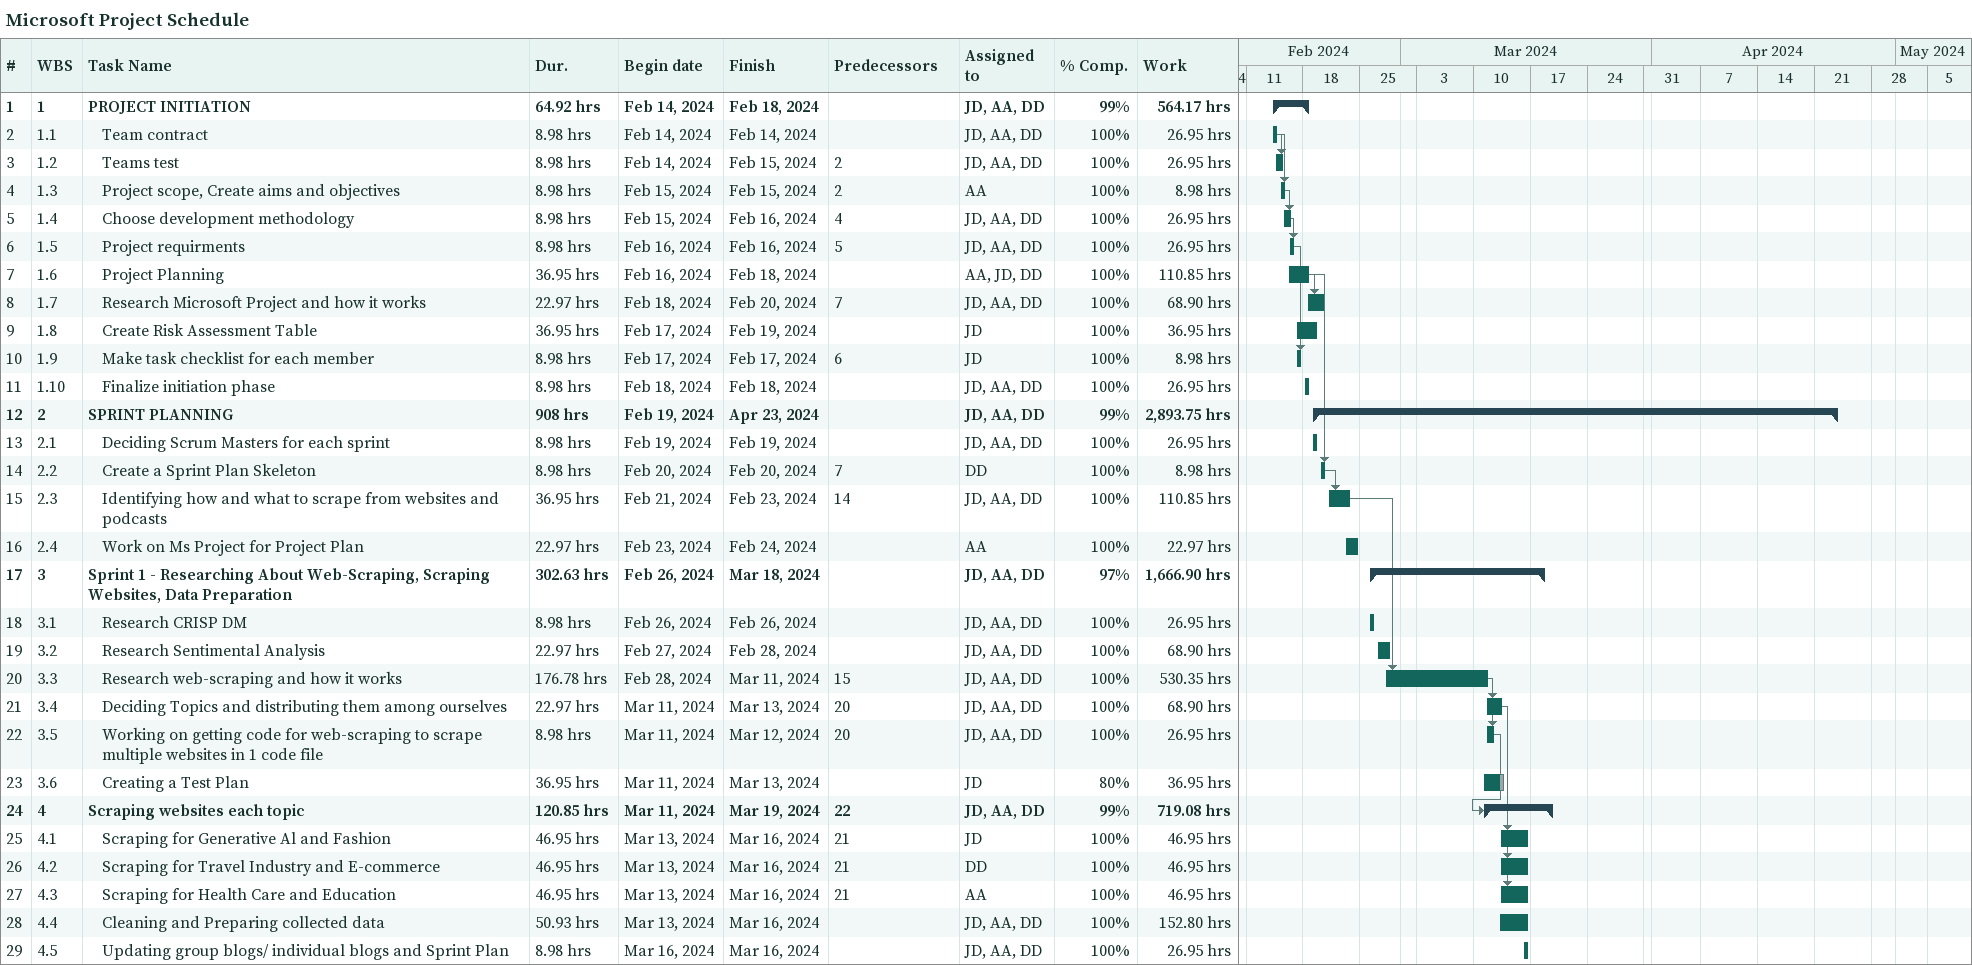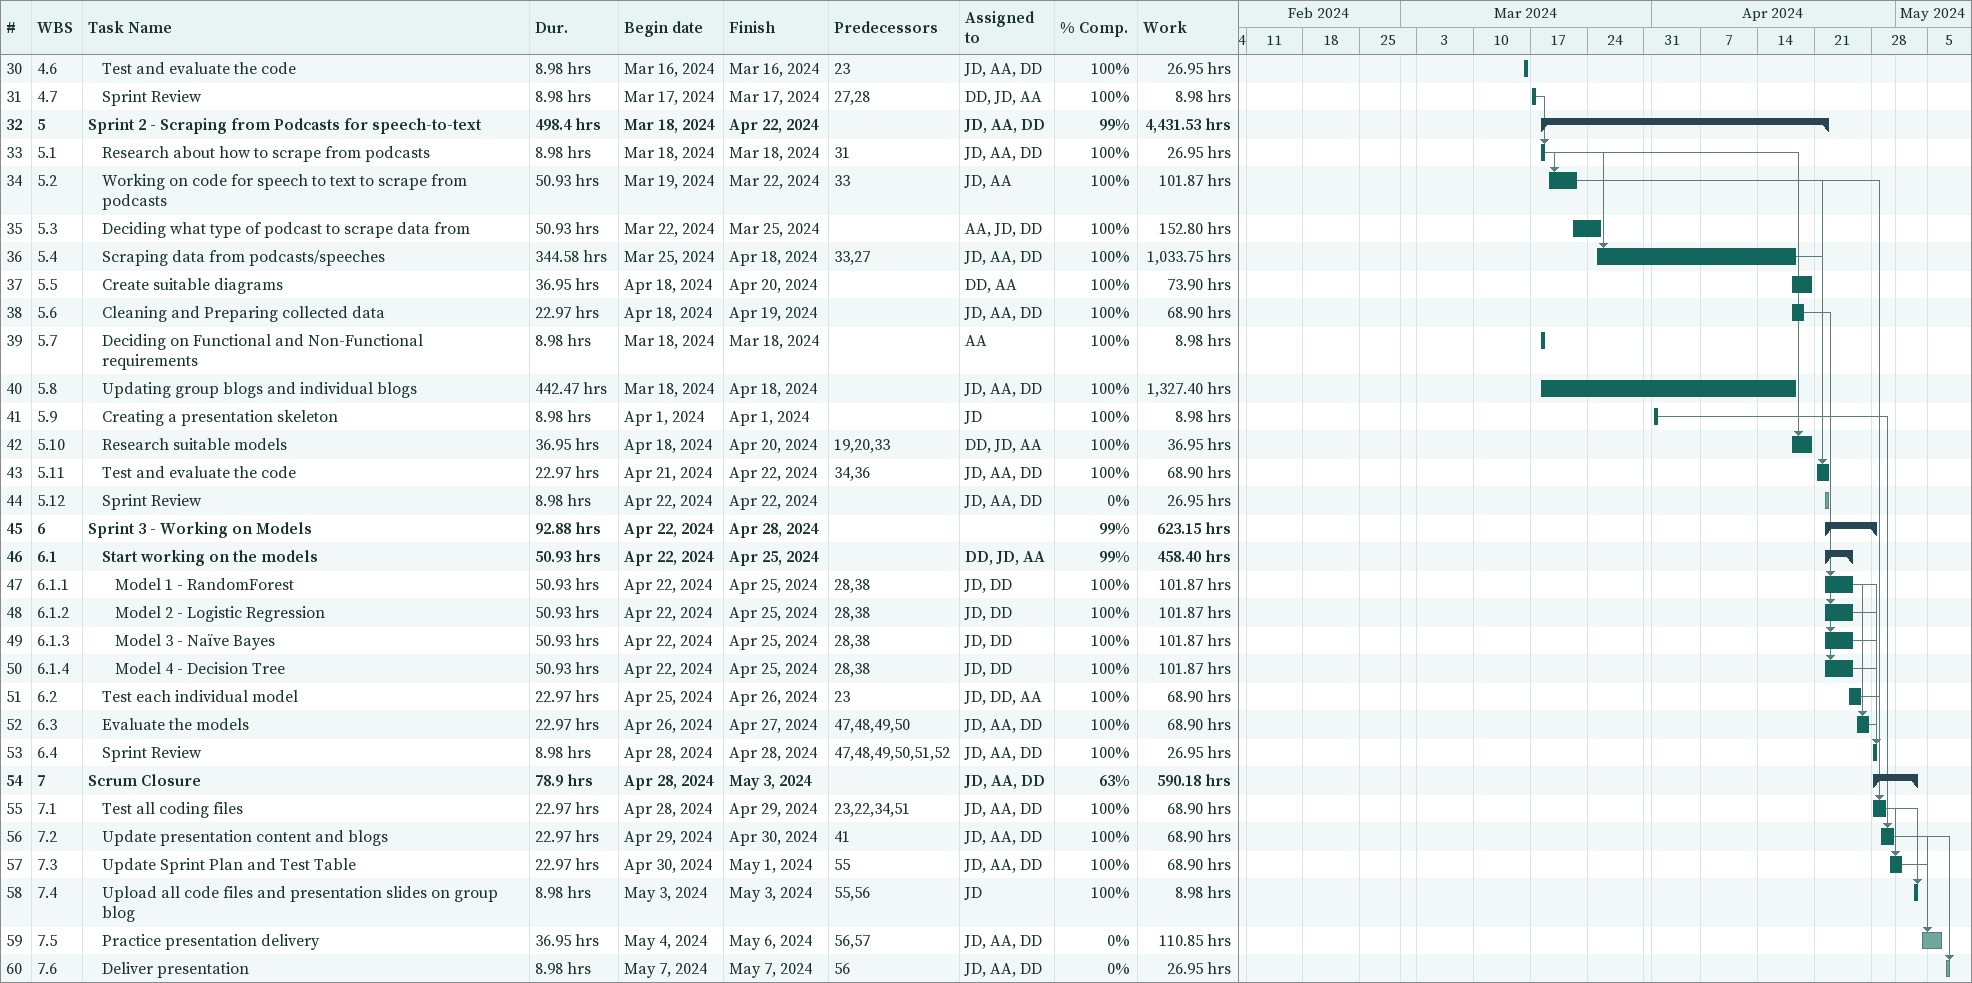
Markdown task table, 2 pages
Microsoft Project Schedule

| ID | WBS | Task | Duration | Start | Finish | Predecessors | Resources | % complete | Work (h) |
|---|---|---|---|---|---|---|---|---|---|
| 1 | 1 | **PROJECT INITIATION** | 64.92h | 2024-02-14 | 2024-02-18 |  | JD, AA, DD | 99 | 564.17 |
| 2 | 1.1 | Team contract | 8.98h | 2024-02-14 | 2024-02-14 |  | JD, AA, DD | 100 | 26.95 |
| 3 | 1.2 | Teams test | 8.98h | 2024-02-14 | 2024-02-15 | 2 | JD, AA, DD | 100 | 26.95 |
| 4 | 1.3 | Project scope, Create aims and objectives | 8.98h | 2024-02-15 | 2024-02-15 | 2 | AA | 100 | 8.98 |
| 5 | 1.4 | Choose development methodology | 8.98h | 2024-02-15 | 2024-02-16 | 4 | JD, AA, DD | 100 | 26.95 |
| 6 | 1.5 | Project requirments | 8.98h | 2024-02-16 | 2024-02-16 | 5 | JD, AA, DD | 100 | 26.95 |
| 7 | 1.6 | Project Planning | 36.95h | 2024-02-16 | 2024-02-18 |  | AA, JD, DD | 100 | 110.85 |
| 8 | 1.7 | Research Microsoft Project and how it works | 22.97h | 2024-02-18 | 2024-02-20 | 7 | JD, AA, DD | 100 | 68.90 |
| 9 | 1.8 | Create Risk Assessment Table | 36.95h | 2024-02-17 | 2024-02-19 |  | JD | 100 | 36.95 |
| 10 | 1.9 | Make task checklist for each member | 8.98h | 2024-02-17 | 2024-02-17 | 6 | JD | 100 | 8.98 |
| 11 | 1.10 | Finalize initiation phase | 8.98h | 2024-02-18 | 2024-02-18 |  | JD, AA, DD | 100 | 26.95 |
| 12 | 2 | **SPRINT PLANNING** | 908h | 2024-02-19 | 2024-04-23 |  | JD, AA, DD | 99 | 2893.75 |
| 13 | 2.1 | Deciding Scrum Masters for each sprint | 8.98h | 2024-02-19 | 2024-02-19 |  | JD, AA, DD | 100 | 26.95 |
| 14 | 2.2 | Create a Sprint Plan Skeleton | 8.98h | 2024-02-20 | 2024-02-20 | 7 | DD | 100 | 8.98 |
| 15 | 2.3 | Identifying how and what to scrape from websites and podcasts | 36.95h | 2024-02-21 | 2024-02-23 | 14 | JD, AA, DD | 100 | 110.85 |
| 16 | 2.4 | Work on Ms Project for Project Plan | 22.97h | 2024-02-23 | 2024-02-24 |  | AA | 100 | 22.97 |
| 17 | 3 | **Sprint 1 - Researching About Web-Scraping, Scraping Websites, Data Preparation** | 302.63h | 2024-02-26 | 2024-03-18 |  | JD, AA, DD | 97 | 1666.90 |
| 18 | 3.1 | Research CRISP DM | 8.98h | 2024-02-26 | 2024-02-26 |  | JD, AA, DD | 100 | 26.95 |
| 19 | 3.2 | Research Sentimental Analysis | 22.97h | 2024-02-27 | 2024-02-28 |  | JD, AA, DD | 100 | 68.90 |
| 20 | 3.3 | Research web-scraping and how it works | 176.78h | 2024-02-28 | 2024-03-11 | 15 | JD, AA, DD | 100 | 530.35 |
| 21 | 3.4 | Deciding Topics and distributing them among ourselves | 22.97h | 2024-03-11 | 2024-03-13 | 20 | JD, AA, DD | 100 | 68.90 |
| 22 | 3.5 | Working on getting code for web-scraping to scrape multiple websites in 1 code file | 8.98h | 2024-03-11 | 2024-03-12 | 20 | JD, AA, DD | 100 | 26.95 |
| 23 | 3.6 | Creating a Test Plan | 36.95h | 2024-03-11 | 2024-03-13 |  | JD | 80 | 36.95 |
| 24 | 4 | **Scraping websites each topic** | 120.85h | 2024-03-11 | 2024-03-19 | 22 | JD, AA, DD | 99 | 719.08 |
| 25 | 4.1 | Scraping for Generative Al and Fashion | 46.95h | 2024-03-13 | 2024-03-16 | 21 | JD | 100 | 46.95 |
| 26 | 4.2 | Scraping for Travel Industry and E-commerce | 46.95h | 2024-03-13 | 2024-03-16 | 21 | DD | 100 | 46.95 |
| 27 | 4.3 | Scraping for Health Care and Education | 46.95h | 2024-03-13 | 2024-03-16 | 21 | AA | 100 | 46.95 |
| 28 | 4.4 | Cleaning and Preparing collected data | 50.93h | 2024-03-13 | 2024-03-16 |  | JD, AA, DD | 100 | 152.80 |
| 29 | 4.5 | Updating group blogs/ individual blogs and Sprint Plan | 8.98h | 2024-03-16 | 2024-03-16 |  | JD, AA, DD | 100 | 26.95 |
| 30 | 4.6 | Test and evaluate the code | 8.98h | 2024-03-16 | 2024-03-16 | 23 | JD, AA, DD | 100 | 26.95 |
| 31 | 4.7 | Sprint Review | 8.98h | 2024-03-17 | 2024-03-17 | 27, 28 | DD, JD, AA | 100 | 8.98 |
| 32 | 5 | **Sprint 2 - Scraping from Podcasts for speech-to-text** | 498.4h | 2024-03-18 | 2024-04-22 |  | JD, AA, DD | 99 | 4431.53 |
| 33 | 5.1 | Research about how to scrape from podcasts | 8.98h | 2024-03-18 | 2024-03-18 | 31 | JD, AA, DD | 100 | 26.95 |
| 34 | 5.2 | Working on code for speech to text to scrape from podcasts | 50.93h | 2024-03-19 | 2024-03-22 | 33 | JD, AA | 100 | 101.87 |
| 35 | 5.3 | Deciding what type of podcast to scrape data from | 50.93h | 2024-03-22 | 2024-03-25 |  | AA, JD, DD | 100 | 152.80 |
| 36 | 5.4 | Scraping data from podcasts/speeches | 344.58h | 2024-03-25 | 2024-04-18 | 33, 27 | JD, AA, DD | 100 | 1033.75 |
| 37 | 5.5 | Create suitable diagrams | 36.95h | 2024-04-18 | 2024-04-20 |  | DD, AA | 100 | 73.90 |
| 38 | 5.6 | Cleaning and Preparing collected data | 22.97h | 2024-04-18 | 2024-04-19 |  | JD, AA, DD | 100 | 68.90 |
| 39 | 5.7 | Deciding on Functional and Non-Functional requirements | 8.98h | 2024-03-18 | 2024-03-18 |  | AA | 100 | 8.98 |
| 40 | 5.8 | Updating group blogs and individual blogs | 442.47h | 2024-03-18 | 2024-04-18 |  | JD, AA, DD | 100 | 1327.40 |
| 41 | 5.9 | Creating a presentation skeleton | 8.98h | 2024-04-01 | 2024-04-01 |  | JD | 100 | 8.98 |
| 42 | 5.10 | Research suitable models | 36.95h | 2024-04-18 | 2024-04-20 | 19, 20, 33 | DD, JD, AA | 100 | 36.95 |
| 43 | 5.11 | Test and evaluate the code | 22.97h | 2024-04-21 | 2024-04-22 | 34, 36 | JD, AA, DD | 100 | 68.90 |
| 44 | 5.12 | Sprint Review | 8.98h | 2024-04-22 | 2024-04-22 |  | JD, AA, DD | 0 | 26.95 |
| 45 | 6 | **Sprint 3 - Working on Models** | 92.88h | 2024-04-22 | 2024-04-28 |  |  | 99 | 623.15 |
| 46 | 6.1 | **Start working on the models** | 50.93h | 2024-04-22 | 2024-04-25 |  | DD, JD, AA | 99 | 458.40 |
| 47 | 6.1.1 | Model 1 - RandomForest | 50.93h | 2024-04-22 | 2024-04-25 | 28, 38 | JD, DD | 100 | 101.87 |
| 48 | 6.1.2 | Model 2 - Logistic Regression | 50.93h | 2024-04-22 | 2024-04-25 | 28, 38 | JD, DD | 100 | 101.87 |
| 49 | 6.1.3 | Model 3 - Naïve Bayes | 50.93h | 2024-04-22 | 2024-04-25 | 28, 38 | JD, DD | 100 | 101.87 |
| 50 | 6.1.4 | Model 4 - Decision Tree | 50.93h | 2024-04-22 | 2024-04-25 | 28, 38 | JD, DD | 100 | 101.87 |
| 51 | 6.2 | Test each individual model | 22.97h | 2024-04-25 | 2024-04-26 | 23 | JD, DD, AA | 100 | 68.90 |
| 52 | 6.3 | Evaluate the models | 22.97h | 2024-04-26 | 2024-04-27 | 47, 48, 49, 50 | JD, AA, DD | 100 | 68.90 |
| 53 | 6.4 | Sprint Review | 8.98h | 2024-04-28 | 2024-04-28 | 47, 48, 49, 50, 51, 52 | JD, AA, DD | 100 | 26.95 |
| 54 | 7 | **Scrum Closure** | 78.9h | 2024-04-28 | 2024-05-03 |  | JD, AA, DD | 63 | 590.18 |
| 55 | 7.1 | Test all coding files | 22.97h | 2024-04-28 | 2024-04-29 | 23, 22, 34, 51 | JD, AA, DD | 100 | 68.90 |
| 56 | 7.2 | Update presentation content and blogs | 22.97h | 2024-04-29 | 2024-04-30 | 41 | JD, AA, DD | 100 | 68.90 |
| 57 | 7.3 | Update Sprint Plan and Test Table | 22.97h | 2024-04-30 | 2024-05-01 | 55 | JD, AA, DD | 100 | 68.90 |
| 58 | 7.4 | Upload all code files and presentation slides on group blog | 8.98h | 2024-05-03 | 2024-05-03 | 55, 56 | JD | 100 | 8.98 |
| 59 | 7.5 | Practice presentation delivery | 36.95h | 2024-05-04 | 2024-05-06 | 56, 57 | JD, AA, DD | 0 | 110.85 |
| 60 | 7.6 | Deliver presentation | 8.98h | 2024-05-07 | 2024-05-07 | 56 | JD, AA, DD | 0 | 26.95 |
